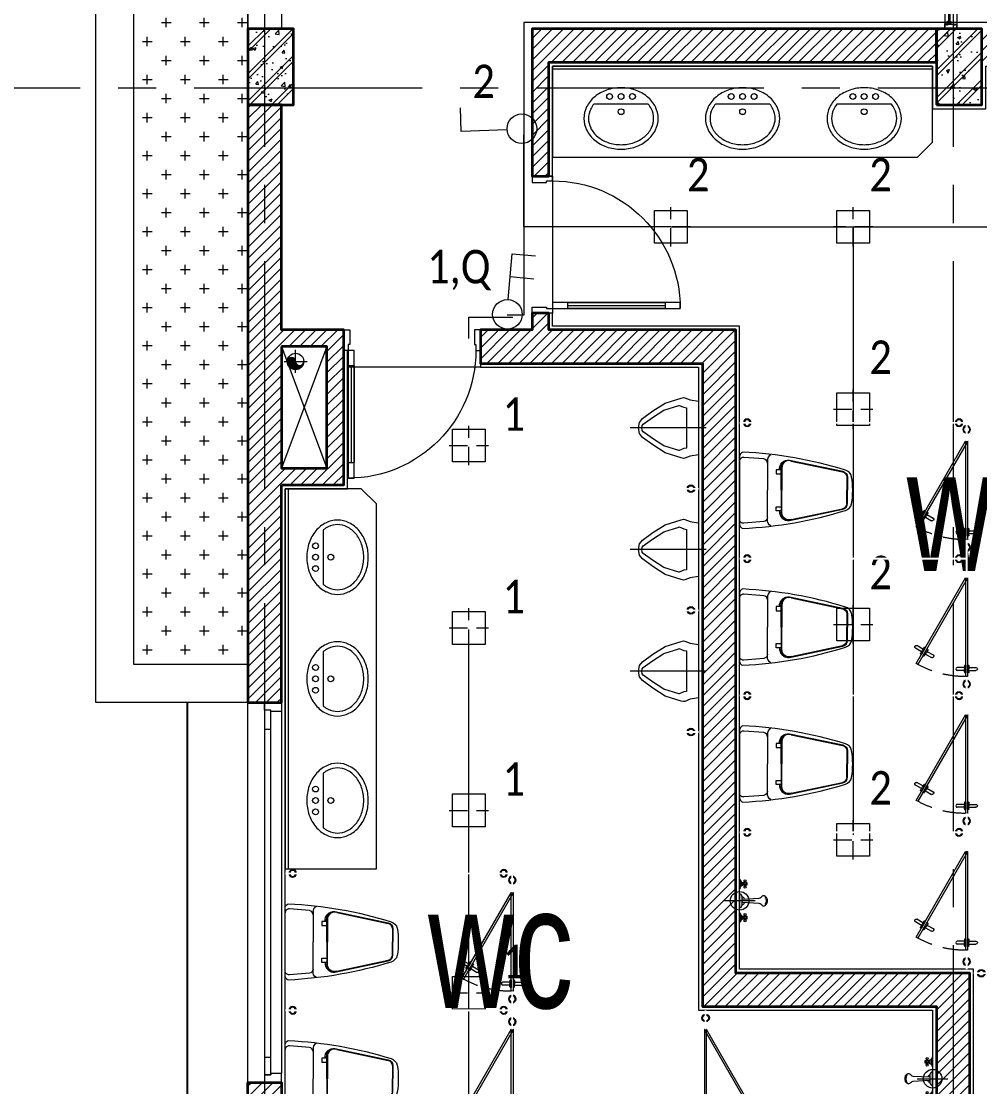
# Model space of a CAD drawing. Header units: millimetres. Extents: x 18326 to 214271, y -298828 to -198730.
# Drawn here: x 41196 to 47502, y -280747 to -273740 of the extents above; entities that cross this region are included whole.
import ezdxf
from ezdxf.enums import TextEntityAlignment as Align

# ---------------------------------------------------------------- set-up
doc = ezdxf.new("R2010")
doc.units = ezdxf.units.MM
doc.header["$LTSCALE"] = 20
doc.header["$MEASUREMENT"] = 0
for name, pattern in [('DASHED2', [0.375, 0.25, -0.125]), ('HIDDEN', [0.375, 0.25, -0.125]), ('xref LC GK$0$CENTER2', [1.125, 0.75, -0.125, 0.125, -0.125]), ('xref_mb.A6$0$HIDDEN', [0.375, 0.25, -0.125])]:
    doc.linetypes.add(name, pattern=pattern)
doc.layers.get('0').update_dxf_attribs({"lineweight": 0})
for name, color, linetype, lineweight in [('0.MAU XANH- DAY DIEN', 3, 'HIDDEN', 20), ('IBST-E-Chieu sang', 2, 'Continuous', 9), ('KV-Cay xanh', 78, 'Continuous', 5), ('KV-Text', 7, 'Continuous', 25), ('KV_5_HIDDEN', 125, 'HIDDEN', 9), ('KV_EX_1_TB DIEN', 55, 'Continuous', 13), ('xref LC GK$0$KV-Net truc', 251, 'xref LC GK$0$CENTER2', 9), ('xref_mb.A6$0$KV-Cat be tong', 6, 'Continuous', 35), ('xref_mb.A6$0$KV-Cat tuong', 4, 'Continuous', 35), ('xref_mb.A6$0$KV-Cat vat lieu', 11, 'Continuous', 20), ('xref_mb.A6$0$KV-Cay xanh', 78, 'Continuous', 5), ('xref_mb.A6$0$KV-Cua', 34, 'Continuous', 13), ('xref_mb.A6$0$KV-Ghi chu', 26, 'Continuous', 9), ('xref_mb.A6$0$KV-Hatch', 179, 'Continuous', 5), ('xref_mb.A6$0$KV-Net thay 1', 9, 'Continuous', 20), ('xref_mb.A6$0$KV-Net thay 2', 8, 'Continuous', 13), ('xref_mb.A6$0$KV-Noi that', 35, 'Continuous', 9), ('xref_mb.A6$0$KV-Thiet bi', 59, 'Continuous', 9)]:
    doc.layers.add(name, color=color, linetype=linetype, lineweight=lineweight)
doc.layers.add('CDC-E-Note', color=3, linetype='Continuous')
doc.layers.add('xref_mb.A6$0$KV-Net thay 3', color=251, linetype='Continuous')
doc.styles.add('uv-abc', font='calibril.ttf', dxfattribs={"width": 0.85})
doc.styles.add('VN', font='arial.ttf', dxfattribs={"width": 0.7})
doc.styles.add('xref_mb.A6$0$Standard', font='arial.ttf')

# ---------------------------------------------------------------- blocks, each defined once
blk = doc.blocks.new('T3RQƯ')
at = {"layer": 'KV-Text', "color": 8, "char_height": 800, "width": 7837.778, "attachment_point": 1, "style": 'VN'}
for insert in [(-1053.1, -52459.5), (-4203, -55335.2)]:
    blk.add_mtext('\\A1;\\pxqc;wc', dxfattribs=dict(at, insert=insert))
blk = doc.blocks.new('t3')
at = {"layer": 'KV-Text', "color": 8, "xscale": 0.003999999956183369, "yscale": 0.003999999956183369, "zscale": 0.003999999956183369}
blk.add_blockref('T3RQƯ', (7.351, 232.338), dxfattribs=at)
blk = doc.blocks.new('A$C37556543')
blk.add_lwpolyline([(0, -0.2), (0, 179.8), (180, 179.8), (180, -0.2)], close=True)
at = {"layer": 'KV_5_HIDDEN', "ltscale": 20}
for p, q in [((90, -18), (90, 198)), ((198, 90), (-18, 90))]:
    blk.add_line(p, q, dxfattribs=at)
blk = doc.blocks.new('Cong tac 2 - 1 chieu')
blk.add_line((50.2, 55.5), (214, 221.5))
for points in [[(214, 221.5), (298.8, 136.6)], [(132.1, 138.5), (217, 53.6)]]:
    blk.add_lwpolyline(points)
blk.add_circle((0, 0), 74.9)
blk = doc.blocks.new('*U602')
at = {"rotation": 29.10621398523711}
blk.add_blockref('Cong tac 2 - 1 chieu', (0, 0), dxfattribs=at)
blk = doc.blocks.new('Cong tac 1 - 1 chieu')
blk.add_line((50.2, 55.5), (214, 221.5))
blk.add_lwpolyline([(214, 221.5), (298.8, 136.6)])
blk.add_circle((0, 0), 74.9)
blk = doc.blocks.new('*U603')
at = {"rotation": 126.0513115905453}
blk.add_blockref('Cong tac 1 - 1 chieu', (0, 0), dxfattribs=at)
blk = doc.blocks.new('xref LC GK$0$LC')
at = {"layer": 'xref LC GK$0$KV-Net truc', "color": 8, "ltscale": 100}
for points in [[(12450, -50737), (12450, -85465.5)], [(16980, -50737), (16980, -85465.5)], [(49485.6, -65350), (-10253.1, -65350)]]:
    blk.add_lwpolyline(points, dxfattribs=at)
blk = doc.blocks.new('*U487')
at = {"color": 8}
for p, q in [((164.8, 0), (-612.2, 0)), ((1635.2, 0), (2421.8, 0)), ((169.2, -80), (-615.2, -80)), ((1630.8, -80), (2424.8, -80))]:
    blk.add_line(p, q, dxfattribs=at)
at = {"color": 8, "ltscale": 0.8}
for points in [[(919.8, 8.7, -0.408556), (1619.8, 708.7), (1619.8, 8.7), (1578.1, 8.7), (1578.1, 708.7)], [(904.7, 8.5, 0.408556), (218.9, 694.3), (218.9, 8.5), (259.8, 8.5), (259.8, 694.3)]]:
    blk.add_lwpolyline(points, format="xyb", dxfattribs=at)
at = {"color": 8}
for points in [[(169.2, -80), (169.2, -40), (150.2, -40), (150.2, -36.3), (151.9, -36.3, -0.414214), (152.4, -36.8, -0.414214), (151.9, -37.3), (151.6, -37.3), (151.6, -38.5), (157.9, -38.5), (157.9, -37.3), (157.6, -37.3, -0.414214), (157.1, -36.8, -0.414214), (157.6, -36.3), (159.3, -36.3), (159.3, -38.5), (166.2, -38.5), (166.2, -37, -0.857195), (167.2, -36.8), (167.7, -38.5), (169.2, -38.5), (169.2, -6.3), (169.5, -6), (169.2, -5.7), (169.2, -1.8), (167.4, -2.8), (166.2, -1.6), (166.2, 0), (175.7, 0), (175.7, -1.5), (170.7, -1.5), (170.7, -3.2), (173.2, -3.6), (173.2, -4.5), (170.7, -4.5), (170.7, -9), (174.2, -9), (174.2, -7.5), (175.7, -7.5), (175.7, -9), (177.2, -9), (177.2, -8), (179.2, -9), (179.2, -10.2), (170.7, -10.2), (170.7, -14.7), (170.4, -15), (170.7, -15.3), (170.7, -32), (171.2, -32.5), (171.2, -37, -0.349938), (175.7, -37.4, -1), (174.6, -38.5, 0.658117), (171.2, -40, 0.658117), (174.6, -41.5, -1), (175.7, -42.6, -0.349938), (171.2, -43), (171.2, -47.5), (170.7, -48), (170.7, -64.7), (170.4, -65), (170.7, -65.3), (170.7, -69.8), (179.2, -69.8), (179.2, -71), (177.2, -72), (177.2, -71), (170.7, -71), (170.7, -75.5), (173.2, -75.5), (173.2, -76.4), (170.7, -76.8), (170.7, -78.5), (175.7, -78.5), (175.7, -80)], [(155, -23.4), (153.5, -22.9), (153.5, -23.4), (152, -22.9), (152, -23.4), (150.9, -23, -0.322823), (150.5, -22.5), (150.5, -20.9), (164.8, 0), (166.4, 0), (166.1, -1.5), (167.5, -3), (168.5, -2.4, -1), (169, -3.3), (167.4, -4.2), (165.5, -2.4, 0.469802), (164.3, -2.5), (152.3, -20, 0.602899), (153.3, -21.9), (166.8, -21.9), (169.6, -37.8, -1), (168.6, -38), (166.1, -23.7, 0.36397), (165.1, -22.9), (161, -22.9), (161, -23.4), (159.5, -22.9), (159.5, -23.4), (158, -22.9), (158, -23.4), (156.5, -22.9), (156.5, -23.4), (155, -22.9)], [(175.7, -80), (175.7, -78.5), (170.7, -78.5), (170.7, -77.2), (175.7, -77.2), (175.7, -71), (177.2, -71), (177.2, -78.5), (204.2, -78.5), (204.2, -68, -0.349938), (199.7, -67.6, -1), (200.8, -66.5, 0.658117), (204.2, -65, 0.658117), (200.8, -63.5, -1), (199.7, -62.4, -0.349938), (204.2, -62), (204.2, -50), (203.7, -49.5), (203.7, -30.5), (204.2, -30), (204.2, -18, -0.349938), (199.7, -17.6, -1), (200.8, -16.5, 0.658117), (204.2, -15, 0.658117), (200.8, -13.5, -1), (199.7, -12.4, -0.349938), (204.2, -12), (204.2, -1.5), (177.2, -1.5), (177.2, -9), (175.7, -9), (175.7, -2.8), (170.7, -2.8), (170.7, -1.5), (175.7, -1.5), (175.7, 0), (208.7, 0), (208.7, -1.6), (207.5, -2.8), (205.7, -1.8), (205.7, -38.5), (207.2, -38.5), (207.7, -36.8, -0.857195), (208.7, -37), (208.7, -38.5), (215.7, -38.5), (215.7, -36.3), (217.4, -36.3, -0.414214), (217.9, -36.8, -0.414214), (217.4, -37.3), (217, -37.3), (217, -38.5), (223.4, -38.5), (223.4, -37.3), (223, -37.3, -0.414214), (222.5, -36.8, -0.414214), (223, -36.3), (224.7, -36.3), (224.7, -40), (205.7, -40), (205.7, -80)], [(274.3, 8.7), (279.3, 3.7), (295.3, 3.7), (295.3, 0.2), (293.3, 0.2), (293.3, 2.1), (291.8, 1.8), (291.8, 2.1), (290.3, 1.8), (290.3, 2.1), (288.8, 1.8), (288.8, 2.1), (287.3, 1.8), (287.3, 2.1), (285.8, 1.8), (285.8, 2.1), (284.3, 1.8), (284.3, 2.1), (282.8, 1.8), (282.8, 2.1), (281.3, 1.8), (281.3, 2.1), (279.8, 2.1), (279.8, -7.4), (282.8, -7.4), (282.8, -10.4, -0.414214), (282.2, -11, -0.414214), (281.6, -10.4), (281.6, -9), (279.8, -9), (279.8, -29.5), (281.6, -28.5), (282.8, -29.7), (282.8, -31.3), (216.8, -31.3), (216.8, -29.7), (219.8, -29.7), (219.8, 7.1), (207.9, 7.1), (207.9, 4.9), (206.2, 4.9, -0.414214), (205.7, 5.4), (205.7, 5.4, -0.414214), (206.2, 5.9), (206.5, 5.9), (206.5, 7.4), (202.2, 7.4), (202.2, 5.9), (202.6, 5.9, -0.414214), (203.1, 5.4, -0.414214), (202.6, 4.9), (200.9, 4.9), (200.9, 8.7)], [(843.4, 8.7), (838.4, 3.7), (822.4, 3.7), (822.4, 0.2), (824.4, 0.2), (824.4, 2.1), (825.9, 1.8), (825.9, 2.1), (827.4, 1.8), (827.4, 2.1), (828.9, 1.8), (828.9, 2.1), (830.4, 1.8), (830.4, 2.1), (831.9, 1.8), (831.9, 2.1), (833.4, 1.8), (833.4, 2.1), (834.9, 1.8), (834.9, 2.1), (836.4, 1.8), (836.4, 2.1), (837.9, 2.1), (837.9, -7.4), (834.9, -7.4), (834.9, -10.4, 0.414214), (835.5, -11, 0.414214), (836.1, -10.4), (836.1, -9), (837.9, -9), (837.9, -29.5), (836.1, -28.5), (834.9, -29.7), (834.9, -31.3), (900.8, -31.3), (900.8, -29.7), (897.9, -29.7), (897.9, 7.1), (897.9, 7.1), (897.9, 4.9), (899.5, 4.9, 0.414214), (900, 5.4), (900, 5.4, 0.414214), (899.5, 5.9), (899.2, 5.9), (899.2, 7.4), (903.5, 7.4), (903.5, 5.9), (903.1, 5.9, 0.414214), (902.6, 5.4, 0.414214), (903.1, 4.9), (904.8, 4.9), (904.8, 8.7)], [(966.3, 8.7), (971.3, 3.7), (987.3, 3.7), (987.3, 0.2), (985.3, 0.2), (985.3, 2.1), (983.8, 1.8), (983.8, 2.1), (982.3, 1.8), (982.3, 2.1), (980.8, 1.8), (980.8, 2.1), (979.3, 1.8), (979.3, 2.1), (977.8, 1.8), (977.8, 2.1), (976.3, 1.8), (976.3, 2.1), (974.8, 1.8), (974.8, 2.1), (973.3, 1.8), (973.3, 2.1), (971.8, 2.1), (971.8, -7.4), (974.8, -7.4), (974.8, -10.4, -0.414214), (974.2, -11, -0.414214), (973.6, -10.4), (973.6, -9), (971.8, -9), (971.8, -29.5), (973.6, -28.5), (974.8, -29.7), (974.8, -31.3), (908.8, -31.3), (908.8, -29.7), (911.8, -29.7), (911.8, 7.1), (911.8, 7.1), (911.8, 4.9), (910.1, 4.9, -0.414214), (909.6, 5.4), (909.6, 5.4, -0.414214), (910.1, 5.9), (910.5, 5.9), (910.5, 7.4), (906.2, 7.4), (906.2, 5.9), (906.5, 5.9, -0.414214), (907, 5.4, -0.414214), (906.5, 4.9), (904.8, 4.9), (904.8, 8.7)], [(1535.3, 8.7), (1530.4, 3.7), (1514.4, 3.7), (1514.4, 0.2), (1516.4, 0.2), (1516.4, 2.1), (1517.9, 1.8), (1517.9, 2.1), (1519.4, 1.8), (1519.4, 2.1), (1520.9, 1.8), (1520.9, 2.1), (1522.4, 1.8), (1522.4, 2.1), (1523.9, 1.8), (1523.9, 2.1), (1525.4, 1.8), (1525.4, 2.1), (1526.9, 1.8), (1526.9, 2.1), (1528.4, 1.8), (1528.4, 2.1), (1529.9, 2.1), (1529.9, -7.4), (1526.9, -7.4), (1526.9, -10.4, 0.414214), (1527.5, -11, 0.414214), (1528.1, -10.4), (1528.1, -9), (1529.9, -9), (1529.9, -29.5), (1528.1, -28.5), (1526.9, -29.7), (1526.9, -31.3), (1592.8, -31.3), (1592.8, -29.7), (1589.8, -29.7), (1589.8, 7.1), (1601.8, 7.1), (1601.8, 4.9), (1603.5, 4.9, 0.414214), (1604, 5.4), (1604, 5.4, 0.414214), (1603.5, 5.9), (1603.2, 5.9), (1603.2, 7.4), (1607.5, 7.4), (1607.5, 5.9), (1607.1, 5.9, 0.414214), (1606.6, 5.4, 0.414214), (1607.1, 4.9), (1608.8, 4.9), (1608.8, 8.7)], [(1624.3, -80), (1624.3, -78.5), (1629.3, -78.5), (1629.3, -77.2), (1624.3, -77.2), (1624.3, -71), (1622.8, -71), (1622.8, -78.5), (1595.8, -78.5), (1595.8, -68, 0.349938), (1600.3, -67.6, 1), (1599.2, -66.5, -0.658117), (1595.8, -65, -0.658117), (1599.2, -63.5, 1), (1600.3, -62.4, 0.349938), (1595.8, -62), (1595.8, -50), (1596.3, -49.5), (1596.3, -30.5), (1595.8, -30), (1595.8, -18, 0.349938), (1600.3, -17.6, 1), (1599.2, -16.5, -0.658117), (1595.8, -15, -0.658117), (1599.2, -13.5, 1), (1600.3, -12.4, 0.349938), (1595.8, -12), (1595.8, -1.5), (1622.8, -1.5), (1622.8, -9), (1624.3, -9), (1624.3, -2.8), (1629.3, -2.8), (1629.3, -1.5), (1624.3, -1.5), (1624.3, 0), (1591.3, 0), (1591.3, -1.6), (1592.5, -2.8), (1594.3, -1.8), (1594.3, -38.5), (1592.8, -38.5), (1592.3, -36.8, 0.857195), (1591.3, -37), (1591.3, -38.5), (1584.3, -38.5), (1584.3, -36.3), (1582.6, -36.3, 0.414214), (1582.1, -36.8, 0.414214), (1582.6, -37.3), (1583, -37.3), (1583, -38.5), (1576.6, -38.5), (1576.6, -37.3), (1577, -37.3, 0.414214), (1577.5, -36.8, 0.414214), (1577, -36.3), (1575.3, -36.3), (1575.3, -40), (1594.3, -40), (1594.3, -80)], [(1630.8, -80), (1630.8, -40), (1649.8, -40), (1649.8, -36.3), (1648.1, -36.3, 0.414214), (1647.6, -36.8, 0.414214), (1648.1, -37.3), (1648.4, -37.3), (1648.4, -38.5), (1642.1, -38.5), (1642.1, -37.3), (1642.4, -37.3, 0.414214), (1642.9, -36.8, 0.414214), (1642.4, -36.3), (1640.7, -36.3), (1640.7, -38.5), (1633.8, -38.5), (1633.8, -37, 0.857195), (1632.8, -36.8), (1632.3, -38.5), (1630.8, -38.5), (1630.8, -6.3), (1630.5, -6), (1630.8, -5.7), (1630.8, -1.8), (1632.6, -2.8), (1633.8, -1.6), (1633.8, 0), (1624.3, 0), (1624.3, -1.5), (1629.3, -1.5), (1629.3, -3.2), (1626.8, -3.6), (1626.8, -4.5), (1629.3, -4.5), (1629.3, -9), (1625.8, -9), (1625.8, -7.5), (1624.3, -7.5), (1624.3, -9), (1622.8, -9), (1622.8, -8), (1620.8, -9), (1620.8, -10.2), (1629.3, -10.2), (1629.3, -14.7), (1629.6, -15), (1629.3, -15.3), (1629.3, -32), (1628.8, -32.5), (1628.8, -37, 0.349938), (1624.3, -37.4, 1), (1625.4, -38.5, -0.658117), (1628.8, -40, -0.658117), (1625.4, -41.5, 1), (1624.3, -42.6, 0.349938), (1628.8, -43), (1628.8, -47.5), (1629.3, -48), (1629.3, -64.7), (1629.6, -65), (1629.3, -65.3), (1629.3, -69.8), (1620.8, -69.8), (1620.8, -71), (1622.8, -72), (1622.8, -71), (1629.3, -71), (1629.3, -75.5), (1626.8, -75.5), (1626.8, -76.4), (1629.3, -76.8), (1629.3, -78.5), (1624.3, -78.5), (1624.3, -80)], [(1645, -23.4), (1646.5, -22.9), (1646.5, -23.4), (1648, -22.9), (1648, -23.4), (1649.1, -23, 0.322823), (1649.5, -22.5), (1649.5, -20.9), (1635.2, 0), (1633.6, 0), (1633.9, -1.5), (1632.5, -3), (1631.5, -2.4, 1), (1631, -3.3), (1632.6, -4.2), (1634.5, -2.4, -0.469802), (1635.7, -2.5), (1647.7, -20, -0.602899), (1646.7, -21.9), (1633.2, -21.9), (1630.4, -37.8, 1), (1631.4, -38), (1633.9, -23.7, -0.36397), (1634.9, -22.9), (1639, -22.9), (1639, -23.4), (1640.5, -22.9), (1640.5, -23.4), (1642, -22.9), (1642, -23.4), (1643.5, -22.9), (1643.5, -23.4), (1645, -22.9)], [(-645.2, -80), (-645.2, -78.5), (-650.2, -78.5), (-650.2, -77.2), (-645.2, -77.2), (-645.2, -71), (-643.7, -71), (-643.7, -78.5), (-616.7, -78.5), (-616.7, -68, -0.349938), (-621.1, -67.6, -1), (-620, -66.5, 0.658117), (-616.7, -65, 0.658117), (-620, -63.5, -1), (-621.1, -62.4, -0.349938), (-616.7, -62), (-616.7, -50), (-617.2, -49.5), (-617.2, -30.5), (-616.7, -30), (-616.7, -18, -0.349938), (-621.1, -17.6, -1), (-620, -16.5, 0.658117), (-616.7, -15, 0.658117), (-620, -13.5, -1), (-621.1, -12.4, -0.349938), (-616.7, -12), (-616.7, -1.5), (-643.7, -1.5), (-643.7, -9), (-645.2, -9), (-645.2, -2.8), (-650.2, -2.8), (-650.2, -1.5), (-645.2, -1.5), (-645.2, 0), (-612.2, 0), (-612.2, -1.6), (-613.4, -2.8), (-615.2, -1.8), (-615.2, -38.5), (-613.7, -38.5), (-613.1, -36.8, -0.857195), (-612.2, -37), (-612.2, -38.5), (-605.2, -38.5), (-605.2, -36.3), (-603.5, -36.3, -0.414214), (-603, -36.8, -0.414214), (-603.5, -37.3), (-603.9, -37.3), (-603.9, -38.5), (-597.5, -38.5), (-597.5, -37.3), (-597.9, -37.3, -0.414214), (-598.4, -36.8, -0.414214), (-597.9, -36.3), (-596.2, -36.3), (-596.2, -40), (-615.2, -40), (-615.2, -80)], [(-601, -23.4), (-599.5, -22.9), (-599.5, -23.4), (-598, -22.9), (-598, -23.4), (-596.8, -23, 0.322823), (-596.5, -22.5), (-596.5, -20.9), (-610.8, 0), (-612.3, 0), (-612.1, -1.5), (-613.5, -3), (-614.4, -2.4, 1), (-614.9, -3.3), (-613.3, -4.2), (-611.5, -2.4, -0.469802), (-610.3, -2.5), (-598.3, -20, -0.602899), (-599.3, -21.9), (-612.7, -21.9), (-615.5, -37.8, 1), (-614.5, -38), (-612, -23.7, -0.36397), (-611, -22.9), (-607, -22.9), (-607, -23.4), (-605.5, -22.9), (-605.5, -23.4), (-604, -22.9), (-604, -23.4), (-602.5, -22.9), (-602.5, -23.4), (-601, -22.9)], [(288.8, -12.3), (290.3, -12.6), (290.3, -12.3), (291.8, -12.6), (291.8, -12.3), (293.3, -12.6), (293.3, -12.3), (295.3, -12.3), (295.3, -14.3), (284.7, -31.3), (282.7, -31.3), (283, -29.8), (281.5, -28.3), (280.5, -28.9, -1), (280, -28), (281.6, -27.1), (283.5, -29, 0.48264), (285.1, -28.8), (293.5, -15.4, 0.58872), (292.6, -13.8), (279.3, -13.8), (279.3, -9.3, -0.414214), (279.8, -8.8, -0.414214), (280.3, -9.3), (280.3, -12.6), (284.3, -12.6), (284.3, -12.3), (285.8, -12.6), (285.8, -12.3), (287.3, -12.6), (287.3, -12.3), (288.8, -12.6)], [(828.9, -12.3), (827.4, -12.6), (827.4, -12.3), (825.9, -12.6), (825.9, -12.3), (824.4, -12.6), (824.4, -12.3), (822.4, -12.3), (822.4, -14.3), (833, -31.3), (835, -31.3), (834.7, -29.8), (836.2, -28.3), (837.2, -28.9, 1), (837.7, -28), (836, -27.1), (834.2, -29, -0.48264), (832.6, -28.8), (824.2, -15.4, -0.58872), (825.1, -13.8), (838.4, -13.8), (838.4, -9.3, 0.414214), (837.9, -8.8, 0.414214), (837.4, -9.3), (837.4, -12.6), (833.4, -12.6), (833.4, -12.3), (831.9, -12.6), (831.9, -12.3), (830.4, -12.6), (830.4, -12.3), (828.9, -12.6)], [(980.8, -12.3), (982.3, -12.6), (982.3, -12.3), (983.8, -12.6), (983.8, -12.3), (985.3, -12.6), (985.3, -12.3), (987.3, -12.3), (987.3, -14.3), (976.7, -31.3), (974.7, -31.3), (974.9, -29.8), (973.5, -28.3), (972.5, -28.9, -1), (972, -28), (973.6, -27.1), (975.5, -29, 0.48264), (977.1, -28.8), (985.4, -15.4, 0.58872), (984.6, -13.8), (971.3, -13.8), (971.3, -9.3, -0.414214), (971.8, -8.8, -0.414214), (972.3, -9.3), (972.3, -12.6), (976.3, -12.6), (976.3, -12.3), (977.8, -12.6), (977.8, -12.3), (979.3, -12.6), (979.3, -12.3), (980.8, -12.6)], [(1520.9, -12.3), (1519.4, -12.6), (1519.4, -12.3), (1517.9, -12.6), (1517.9, -12.3), (1516.4, -12.6), (1516.4, -12.3), (1514.4, -12.3), (1514.4, -14.3), (1525, -31.3), (1527, -31.3), (1526.7, -29.8), (1528.2, -28.3), (1529.1, -28.9, 1), (1529.6, -28), (1528, -27.1), (1526.1, -29, -0.48264), (1524.6, -28.8), (1516.2, -15.4, -0.58872), (1517.1, -13.8), (1530.4, -13.8), (1530.4, -9.3, 0.414214), (1529.9, -8.8, 0.414214), (1529.4, -9.3), (1529.4, -12.6), (1525.4, -12.6), (1525.4, -12.3), (1523.9, -12.6), (1523.9, -12.3), (1522.4, -12.6), (1522.4, -12.3), (1520.9, -12.6)], [(2454.8, -80), (2454.8, -78.5), (2459.8, -78.5), (2459.8, -77.2), (2454.8, -77.2), (2454.8, -71), (2453.3, -71), (2453.3, -78.5), (2426.3, -78.5), (2426.3, -68, 0.349938), (2430.8, -67.6, 1), (2429.7, -66.5, -0.658117), (2426.3, -65, -0.658117), (2429.7, -63.5, 1), (2430.8, -62.4, 0.349938), (2426.3, -62), (2426.3, -50), (2426.8, -49.5), (2426.8, -30.5), (2426.3, -30), (2426.3, -18, 0.349938), (2430.8, -17.6, 1), (2429.7, -16.5, -0.658117), (2426.3, -15, -0.658117), (2429.7, -13.5, 1), (2430.8, -12.4, 0.349938), (2426.3, -12), (2426.3, -1.5), (2453.3, -1.5), (2453.3, -9), (2454.8, -9), (2454.8, -2.8), (2459.8, -2.8), (2459.8, -1.5), (2454.8, -1.5), (2454.8, 0), (2421.8, 0), (2421.8, -1.6), (2423, -2.8), (2424.8, -1.8), (2424.8, -38.5), (2423.3, -38.5), (2422.8, -36.8, 0.857195), (2421.8, -37), (2421.8, -38.5), (2414.9, -38.5), (2414.9, -36.3), (2413.2, -36.3, 0.414214), (2412.7, -36.8, 0.414214), (2413.2, -37.3), (2413.5, -37.3), (2413.5, -38.5), (2407.2, -38.5), (2407.2, -37.3), (2407.5, -37.3, 0.414214), (2408, -36.8, 0.414214), (2407.5, -36.3), (2405.8, -36.3), (2405.8, -40), (2424.8, -40), (2424.8, -80)], [(2410.7, -23.4), (2409.2, -22.9), (2409.2, -23.4), (2407.7, -22.9), (2407.7, -23.4), (2406.5, -23, -0.322823), (2406.2, -22.5), (2406.2, -20.9), (2420.4, 0), (2422, 0), (2421.7, -1.5), (2423.2, -3), (2424.1, -2.4, -1), (2424.6, -3.3), (2423, -4.2), (2421.2, -2.4, 0.469802), (2419.9, -2.5), (2408, -20, 0.602899), (2409, -21.9), (2422.4, -21.9), (2425.2, -37.8, -1), (2424.2, -38), (2421.7, -23.7, 0.36397), (2420.7, -22.9), (2416.7, -22.9), (2416.7, -23.4), (2415.2, -22.9), (2415.2, -23.4), (2413.7, -22.9), (2413.7, -23.4), (2412.2, -22.9), (2412.2, -23.4), (2410.7, -22.9)]]:
    blk.add_lwpolyline(points, format="xyb", close=True, dxfattribs=at)
for points in [[(275.4, 1.3), (275.4, 5.3), (273.7, 7.1), (221.4, 7.1), (221.4, -29.7), (278.2, -29.7), (278.2, 1.3)], [(842.3, 1.3), (842.3, 5.3), (844, 7.1), (896.3, 7.1), (896.3, -29.7), (839.5, -29.7), (839.5, 1.3)], [(967.4, 1.3), (967.4, 5.3), (965.7, 7.1), (913.4, 7.1), (913.4, -29.7), (970.2, -29.7), (970.2, 1.3)], [(1534.2, 1.3), (1534.2, 5.3), (1536, 7.1), (1588.2, 7.1), (1588.2, -29.7), (1531.5, -29.7), (1531.5, 1.3)], [(-607.2, -25.1), (-607.2, -35.1), (162.8, -35.1), (162.8, -25.1), (-607.2, -25.1)], [(287, -10.5), (833.1, -10.5), (833.1, -1.8), (287, -1.8)], [(1522.7, -10.5), (976.5, -10.5), (976.5, -1.8), (1522.7, -1.8)], [(2416.8, -25.1), (2416.8, -35.1), (1637.2, -35.1), (1637.2, -25.1), (2416.8, -25.1)]]:
    blk.add_lwpolyline(points, close=True, dxfattribs=at)
blk = doc.blocks.new('*U461')
at = {"layer": 'xref_mb.A6$0$KV-Cua', "color": 8}
blk.add_line((50, 100), (50, 740), dxfattribs=at)
for points in [[(30, 0), (30, 840), (70, 840), (70, 0)], [(30, 100), (70, 100), (70, 740), (30, 740)], [(0, -135), (40, -135), (40, -40), (30, -40), (30, 0), (0, 0)], [(900, -135), (860, -135), (860, -40), (870, -40), (870, 0), (900, 0)]]:
    blk.add_lwpolyline(points, close=True, dxfattribs=at)
at = {"layer": 'xref_mb.A6$0$KV-Cua', "color": 8, "ltscale": 100}
blk.add_arc((30, 0), 840, 0, 90, dxfattribs=at)
blk = doc.blocks.new('*U494')
at = {"color": 8}
for p, q in [((-110, 1240), (-110, -1140)), ((-220, 1125), (-220, -1035)), ((-180, -1035), (-180, 1125)), ((-220, -1200), (-110, -1200))]:
    blk.add_line(p, q, dxfattribs=at)
for points in [[(-220, 1300), (-110, 1300), (-110, 1240), (-110, 1240), (-110, 1240), (-180, 1240), (-180, 1250), (-220, 1250)], [(-180, 1250), (-220, 1250), (-220, 1125), (-180, 1125)], [(-180, -1035), (-220, -1035), (-220, -1150), (-180, -1150)], [(-220, -1200), (-110, -1200), (-110, -1140), (-110, -1140), (-110, -1140), (-180, -1140), (-180, -1150), (-220, -1150)]]:
    blk.add_lwpolyline(points, close=True, dxfattribs=at)
blk = doc.blocks.new('xref_mb.A6$0$WC THU VIEN')
at = {"layer": 'xref_mb.A6$0$KV-Hatch'}
h = blk.add_hatch(dxfattribs=at)
h.set_pattern_fill('ANSI31', color=8, scale=400)
h.set_pattern_definition([(45, (-42671.89, 114304.975), (-35.35534, 35.35534), [])])
h.paths.add_polyline_path([(5825, 515), (5825, 235), (4945, 235), (4945, 15), (6045, 15), (6045, 8515), (4845, 8515), (4845, 8295), (5825, 8295), (5825, 735), (4765, 735), (4765, 2305), (3225, 2305), (3225, 6535), (1995, 6535), (1995, 6645), (1885, 6645), (1885, 6535), (1545, 6535), (1545, 6315), (3005, 6315), (3005, 2085), (4545, 2085), (4545, 235), (2315, 235), (2315, 15), (4545, 15), (4545, 515)])
h.paths.add_polyline_path([(4545, 8515), (1885, 8515), (1885, 7545), (1995, 7545), (1995, 8295), (4545, 8295)], flags=17)
h.paths.add_polyline_path([(235, 5515), (645, 5515), (645, 6535), (235, 6535), (235, 8015), (15, 8015), (15, 4085), (235, 4085)])
h.paths.add_polyline_path([(235, 6425), (235, 5625), (535, 5625), (535, 6425)], flags=16)
h.paths.add_polyline_path([(15, 1585), (235, 1585), (235, 515), (15, 515)])
h.paths.add_polyline_path([(315, 15), (15, 15), (15, 515), (-95, 515), (-95, -95), (715, -95), (715, 235), (315, 235)])
at = {"layer": 'xref_mb.A6$0$KV-Cat tuong', "color": 8}
blk.add_lwpolyline([(4765, 735), (4765, 2305), (3225, 2305), (3225, 6535), (1995, 6535), (1995, 6645), (1885, 6645), (1885, 6535), (1545, 6535), (1545, 6315), (3005, 6315), (3005, 2085), (4545, 2085), (4545, 235)], dxfattribs=at)
for points in [[(4545, 8515), (1885, 8515), (1885, 7545), (1995, 7545), (1995, 8295), (4545, 8295)], [(235, 5515), (645, 5515), (645, 6535), (235, 6535), (235, 8015), (15, 8015), (15, 4085), (235, 4085)], [(235, 6425), (235, 5625), (535, 5625), (535, 6425)], [(15, 1585), (235, 1585), (235, 515), (15, 515)]]:
    blk.add_lwpolyline(points, close=True, dxfattribs=at)
at = {"layer": 'xref_mb.A6$0$KV-Cat vat lieu', "color": 8}
for points in [[(1995, 7545), (2020, 7545), (2020, 8270), (4520, 8270), (4520, 7990), (4870, 7990), (4870, 8270), (5800, 8270), (5800, 760), (4790, 760), (4790, 2330), (3250, 2330), (3250, 6560), (2020, 6560), (2020, 6645), (1995, 6645)], [(1545, 6315), (1545, 6290), (2980, 6290), (2980, 2060), (4520, 2060), (4520, 260), (340, 260), (340, 540), (260, 540), (260, 5490), (670, 5490), (670, 6400)]]:
    blk.add_lwpolyline(points, dxfattribs=at)
at = {"layer": 'xref_mb.A6$0$KV-Ghi chu', "color": 8}
for points in [[(235, 6425), (535, 5625)], [(535, 6425), (235, 5625)]]:
    blk.add_lwpolyline(points, dxfattribs=at)
at = {"layer": 'xref_mb.A6$0$KV-Net thay 2', "color": 8}
blk.add_line((15, 1585), (15, 4085), dxfattribs=at)
for points in [[(2020, 7545), (2020, 6645)], [(1545, 6290), (670, 6290)]]:
    blk.add_lwpolyline(points, dxfattribs=at)
at = {"layer": 'xref_mb.A6$0$KV-Cua', "color": 8, "xscale": -1}
for p, rotation in [((2020, 6645), 270), ((645, 6400), 180)]:
    blk.add_blockref('*U461', p, dxfattribs=dict(at, rotation=rotation))
at = {"layer": 'xref_mb.A6$0$KV-Cua', "color": 8}
blk.add_blockref('*U494', (345, 2785), dxfattribs=at)
blk = doc.blocks.new('*U496')
at = {"layer": 'xref_mb.A6$0$KV-Cay xanh'}
h = blk.add_hatch(dxfattribs=at)
h.set_pattern_fill('CROSS', color=8, scale=500)
h.set_pattern_definition([(0, (-1780, 400), (125, 125), [62.5, -187.5]), (90, (-1748.75, 368.75), (-125, 125), [62.5, -187.5])])
h.paths.add_polyline_path([(-7280, -750), (-250, -750), (-250, 0), (-7280, 0)])
at = {"color": 8}
for points in [[(-7530, -1000), (0, -1000), (0, 0), (-7530, 0)], [(-7280, -750), (-250, -750), (-250, 0), (-7280, 0)]]:
    blk.add_lwpolyline(points, close=True, dxfattribs=at)
blk = doc.blocks.new('xref_mb.A6$0$od')
at = {"ltscale": 10}
h = blk.add_hatch(dxfattribs=at)
h.set_pattern_fill('ANSI31', color=8, scale=0.5, style=0)
h.set_pattern_definition([(45, (-2211.68692, 549.289586), (-0.0441941738, 0.0441941738), [])])
h.paths.add_polyline_path([(-0.625, 0, -0.414214), (0, 0.625), (0, 0)])
h.paths.add_polyline_path([(0, -0.625, -0.414214), (-0.625, 0), (0, 0, 1)])
h.paths.add_polyline_path([(0, 0), (0, 0.625, -1)])
at = {"color": 8, "ltscale": 0.02}
for p, q in [((0, 0.875), (0, -0.875)), ((-0.875, 0), (0.875, 0))]:
    blk.add_line(p, q, dxfattribs=at)
at = {"color": 8, "ltscale": 10}
blk.add_circle((0, 0), 0.625, dxfattribs=at)
for centre, start, end in [((0, -0.312), 90, 270), ((0, 0.312), 270, 90)]:
    blk.add_arc(centre, 0.312, start, end, dxfattribs=at)
blk = doc.blocks.new('xref_mb.A6$0$TNM')
at = {"layer": 'xref_mb.A6$0$KV-Noi that', "color": 8, "lineweight": 40, "ltscale": 0.25, "xscale": 86.40000000209601, "yscale": 86.40000000209601, "zscale": 86.40000000209601, "rotation": 90}
blk.add_blockref('xref_mb.A6$0$od', (203.2, 6202.2), dxfattribs=at)
blk = doc.blocks.new('xref_mb.A6$0$lavabo6')
at = {"color": 8}
blk.add_line((-149.2, 90), (149.2, 90), dxfattribs=at)
for centre in [(0, 131.7), (-62.5, 48.3), (0, 48.3), (62.5, 48.3)]:
    blk.add_circle(centre, 15.9, dxfattribs=at)
for centre, radius, start, end in [((-12.9, 129.5), 205.7, 108.92657, 129.61867), ((-12.9, 129.5), 180.7, 108.92657, 129.61867), ((0, 91.9), 245.5, 90, 108.92657), ((0, 91.9), 220.5, 90, 108.92657), ((0, 91.9), 245.5, 71.07343, 90), ((0, 91.9), 220.5, 71.07343, 90), ((12.9, 129.5), 180.7, 50.38133, 71.07343), ((12.9, 129.5), 205.7, 50.38133, 71.07343), ((-32.7, 153.4), 174.7, 129.61867, 153.41817), ((-32.7, 153.4), 149.7, 129.61867, 153.41817), ((32.7, 153.4), 149.7, 26.58183, 50.38133), ((32.7, 153.4), 174.7, 26.58183, 50.38133), ((-63.2, 168.7), 140.5, 153.41817, 180), ((-63.2, 168.7), 115.5, 153.41817, 180), ((63.2, 168.7), 115.5, 0, 26.58183), ((63.2, 168.7), 140.5, 0, 26.58183), ((-63.2, 168.7), 140.5, 180, 206.58183), ((-63.2, 168.7), 115.5, 180, 206.58183), ((-32.7, 184), 149.7, 206.58183, 218.88216), ((32.7, 184), 149.7, 321.11784, 333.41817), ((63.2, 168.7), 115.5, 333.41817, 0), ((63.2, 168.7), 140.5, 333.41817, 0), ((-32.7, 184), 174.7, 206.58183, 230.38133), ((32.7, 184), 174.7, 309.61867, 333.41817), ((-12.9, 207.9), 205.7, 230.38133, 251.07343), ((0, 245.5), 245.5, 251.07343, 270), ((0, 245.5), 245.5, 270, 288.92657), ((12.9, 207.9), 205.7, 288.92657, 309.61867)]:
    blk.add_arc(centre, radius, start, end, dxfattribs=at)
blk = doc.blocks.new('*U466')
at = {"color": 8}
for radius in [25, 20]:
    blk.add_circle((0, 50), radius, dxfattribs=at)
blk.add_wipeout([(-6, 0), (6, 0), (6, 125), (-6, 125)], dxfattribs=at)
blk = doc.blocks.new('*U472')
at = {"color": 8}
for centre, radius in [((0, 185), 25), ((0, 185), 20), ((0, 50), 25), ((0, 50), 20)]:
    blk.add_circle(centre, radius, dxfattribs=at)
blk.add_wipeout([(-6, 0), (6, 0), (6, 235), (-6, 235)], dxfattribs=at)
blk = doc.blocks.new('xref_mb.A6$0$amennity axis B-M$0$toiletdoor')
at = {"layer": 'xref_mb.A6$0$KV-Noi that', "color": 8, "linetype": 'ByBlock', "ltscale": 30}
for p, q in [((469.8, 296.2), (446.6, 336.5)), ((487.2, 306.2), (463.9, 346.5)), ((484.9, 270.2), (508.1, 229.9)), ((502.2, 280.2), (525.4, 239.9)), ((590.5, 24), (590.5, 70.5)), ((609.5, 24), (609.5, 70.5)), ((575, 15), (575, 19)), ((575, 15), (625, 15)), ((575, 3), (625, 3)), ((575, 3), (575, -1)), ((580, 24), (600, 24)), ((620, 24), (600, 24)), ((625, 15), (625, 19)), ((625, 3), (625, -1)), ((580, -6), (600, -6)), ((590.5, -6), (590.5, -52.5)), ((620, -6), (600, -6)), ((609.5, -6), (609.5, -52.5))]:
    blk.add_line(p, q, dxfattribs=at)
at = {"layer": 'xref_mb.A6$0$KV-Noi that', "color": 8, "ltscale": 30}
for points in [[(7.5, 5), (570.4, 330), (564.4, 340.4), (1.5, 15.4)], [(0, 3), (650, 3), (650, 15), (0, 15)]]:
    blk.add_lwpolyline(points, close=True, dxfattribs=at)
at = {"layer": 'xref_mb.A6$0$KV-Noi that', "color": 8, "linetype": 'ByBlock', "ltscale": 30}
for points in [[(461.4, 280.9), (459.4, 284.4, -0.414214), (461.2, 291.2), (478.5, 301.2)], [(461.4, 280.9), (504.7, 305.9), (502.7, 309.4, 0.414214), (495.8, 311.2), (478.5, 301.2)], [(467.4, 270.5), (510.7, 295.5), (512.7, 292, -0.414214), (510.8, 285.2), (493.5, 275.2)], [(467.4, 270.5), (469.4, 267, 0.414214), (476.2, 265.2), (493.5, 275.2)]]:
    blk.add_lwpolyline(points, format="xyb", dxfattribs=at)
for centre, start, end in [((455.5, 341), 32.89951, 207.10049), ((516.5, 235.4), 212.89951, 27.10049)]:
    blk.add_arc(centre, 10, start, end, dxfattribs=at)
at = {"layer": 'xref_mb.A6$0$KV-Noi that', "color": 8, "linetype": 'xref_mb.A6$0$HIDDEN', "ltscale": 30}
blk.add_arc((-0.1, 18), 650.1, 0.00121, 29.73205, dxfattribs=at)
at = {"layer": 'xref_mb.A6$0$KV-Noi that', "color": 8, "linetype": 'ByBlock', "ltscale": 30, "extrusion": (0, 0, -1)}
for centre, major_axis, start_param, end_param in [((600, 70.5), (-6.72, 6.72), 5.497787, 8.63938), ((580, 19), (3.54, 3.54), 3.926991, 5.497787), ((620, 19), (-3.54, 3.54), 0.785398, 2.356194)]:
    blk.add_ellipse(centre, major_axis=major_axis, ratio=1, start_param=start_param, end_param=end_param, dxfattribs=at)
at = {"layer": 'xref_mb.A6$0$KV-Noi that', "color": 8, "linetype": 'ByBlock', "ltscale": 30}
for centre, major_axis, start_param, end_param in [((580, -1), (3.54, 3.54), 2.356194, 3.926991), ((600, -52.5), (-6.72, 6.72), 0.785398, 3.926991), ((620, -1), (3.54, 3.54), 3.926991, 5.497787)]:
    blk.add_ellipse(centre, major_axis=major_axis, ratio=1, start_param=start_param, end_param=end_param, dxfattribs=at)
blk = doc.blocks.new('*U470')
at = {"color": 8}
for centre, radius in [((0, 975), 25), ((0, 975), 20), ((0, 50), 25), ((0, 50), 20)]:
    blk.add_circle(centre, radius, dxfattribs=at)
blk.add_wipeout([(-6, 0), (6, 0), (6, 1025), (-6, 1025)], dxfattribs=at)
blk = doc.blocks.new('*U469')
at = {"color": 8}
for radius in [25, 20]:
    blk.add_circle((0, 50), radius, dxfattribs=at)
blk.add_wipeout([(-6, 0), (6, 0), (6, 250), (-6, 250)], dxfattribs=at)
blk = doc.blocks.new('*U467')
at = {"color": 8}
for centre, radius in [((0, 1444), 25), ((0, 1444), 20), ((0, 50), 25), ((0, 50), 20)]:
    blk.add_circle(centre, radius, dxfattribs=at)
blk.add_wipeout([(-6, 0), (6, 0), (6, 1494), (-6, 1494)], dxfattribs=at)
blk = doc.blocks.new('xref_mb.A6$0$TF2001P-Plaza')
at = {"color": 8}
for p, q in [((-0.135, -0.2683), (-0.1082, -0.2683)), ((-0.135, -0.2902), (-0.135, -0.2683)), ((-0.1082, -0.2683), (-0.1082, -0.3)), ((0.135, -0.2683), (0.1082, -0.2683)), ((0.1082, -0.2683), (0.1082, -0.3)), ((0.135, -0.2902), (0.135, -0.2683)), ((-0.135, -0.3), (-0.135, -0.2902)), ((-0.1082, -0.3), (-0.135, -0.3)), ((0, -0.3), (-0.1082, -0.3)), ((0, -0.3), (0.1082, -0.3)), ((0.1082, -0.3), (0.135, -0.3)), ((0.135, -0.3), (0.135, -0.2902)), ((-0.1922, -0.3667), (-0.1209, -0.7041)), ((0.1922, -0.3667), (0.1209, -0.7041)), ((-0.087, -0.7318), (0, -0.7318)), ((0.087, -0.7318), (0, -0.7318))]:
    blk.add_line(p, q, dxfattribs=at)
blk.add_lwpolyline([(0, -0.771, -0.040268), (-0.0895, -0.7641, -0.258276), (-0.1324, -0.723, -0.063688), (-0.2509, -0.0472, -0.333111), (-0.2234, -0.0266), (0, -0.0266), (0.2234, -0.0266, -0.333111), (0.2509, -0.0472, -0.063688), (0.1324, -0.723, -0.258276), (0.0895, -0.7641, -0.040268)], format="xyb", close=True, dxfattribs=at)
for points in [[(-0.1788, -0.2101, -0.336831), (-0.2062, -0.1861), (-0.2165, -0.054, -0.441423), (-0.1908, -0.0266, 0.007083)], [(0.1788, -0.2101, 0.336831), (0.2062, -0.1861), (0.2165, -0.054, 0.441423), (0.1908, -0.0266, -0.007083)], [(-0.2337, -0.2324, -0.352862), (-0.1925, -0.2101), (0, -0.2101)], [(0.2337, -0.2324, 0.352862), (0.1925, -0.2101), (0, -0.2101)], [(-0.135, -0.2902, 0.487878), (-0.1989, -0.354), (-0.1249, -0.7049, 0.353155), (-0.087, -0.7358), (0, -0.7358)], [(-0.1448, -0.29), (-0.1448, -0.301, 0.353419), (-0.1967, -0.3297, -7.107355)], [(-0.1922, -0.3667, -0.553566), (-0.1468, -0.3054), (0, -0.3054)], [(0.135, -0.2902, -0.487878), (0.1989, -0.354), (0.1249, -0.7049, -0.353155), (0.087, -0.7358), (0, -0.7358)], [(0.1922, -0.3667, 0.553566), (0.1468, -0.3054), (0, -0.3054)], [(0.1448, -0.29), (0.1448, -0.301, -0.353419), (0.1967, -0.3297, 7.107355)]]:
    blk.add_lwpolyline(points, format="xyb", dxfattribs=at)
for centre, start, end in [((-0.0868, -0.6969), 191.91961, 269.70772), ((0.0868, -0.6969), 270.29228, 348.08039)]:
    blk.add_arc(centre, 0.0349, start, end, dxfattribs=at)
at = {"color": 8, "style": 'xref_mb.A6$0$Standard', "flags": 3}
blk.add_attdef('SERIAL', text='', height=0.025, dxfattribs=at).set_placement((66.6594, -0.4587), align=Align.CENTER)
blk = doc.blocks.new('*U462')
at = {"color": 8, "xscale": 1000, "yscale": 1000, "zscale": 1000}
blk.add_blockref('xref_mb.A6$0$TF2001P-Plaza', (0, 26.6), dxfattribs=at)
blk = doc.blocks.new('xref_mb.A6$0$mb-voitam6')
at = {"color": 8}
for p, q in [((-12, 15.6), (-17.7, 129.5)), ((0, 101.6), (0, -99.7)), ((17.7, 129.5), (12, 15.6)), ((-144, 0), (-78, 0)), ((-132.2, 6), (-89.8, 6)), ((-120, 39), (-126, 39)), ((-120, 33), (-126, 33)), ((-99.5, 18), (-122.3, 18)), ((-120, 24), (-120, 48)), ((-120, 48), (-102, 48)), ((-102, 24), (-120, 24)), ((-102, 48), (-102, 24)), ((-102, 39), (-96, 39)), ((-102, 33), (-96, 33)), ((82.7, 0), (-82.7, 0)), ((-46.8, 0), (46.8, 0)), ((-31.2, 15.6), (31.2, 15.6)), ((78, 0), (144, 0)), ((89.8, 6), (132.2, 6)), ((102, 39), (96, 39)), ((102, 33), (96, 33)), ((122.5, 18), (99.7, 18)), ((102, 24), (102, 48)), ((102, 48), (120, 48)), ((120, 24), (102, 24)), ((120, 48), (120, 24)), ((120, 39), (126, 39)), ((120, 33), (126, 33))]:
    blk.add_line(p, q, dxfattribs=at)
for centre, radius in [((-132, 36), 6.71), ((-111, 36), 6.71), ((-90, 36), 6.71), ((0, 0), 61.1), ((90, 36), 6.71), ((111, 36), 6.71), ((132, 36), 6.71)]:
    blk.add_circle(centre, radius, dxfattribs=at)
for centre, radius, start, end in [((-14, 158.8), 18.8, 150.152, 180), ((-14, 158.8), 18.8, 180, 209.848), ((-7.3, 154.9), 26.5, 125.82381, 150.152), ((-7.3, 162.6), 26.5, 209.848, 231.56586), ((-0.3, 133.4), 43.6, 54.47341, 125.52659), ((-41.8, 125.4), 24.4, 9.62474, 42.46778), ((-2.9, 148.9), 34, 106.64677, 125.82381), ((0, 139.3), 44, 90, 106.64677), ((0, 139.3), 44, 73.35323, 90), ((2.9, 148.9), 34, 54.17619, 73.35323), ((41.8, 125.4), 24.4, 137.53222, 170.37526), ((7.3, 154.9), 26.5, 29.848, 54.17619), ((7.3, 162.6), 26.5, 308.43414, 330.152), ((14, 158.8), 18.8, 0, 29.848), ((14, 158.8), 18.8, 330.152, 0), ((-153, 33), 34.2, 285.2551, 344.7449), ((-69, 33), 34.2, 195.25512, 254.74488), ((-24.8, -6.4), 22.9, 106.1502, 163.8498), ((-7.6, 16.1), 16.5, 108.53952, 181.76494), ((7.6, 16.1), 16.5, 358.23506, 71.46048), ((24.8, -6.4), 22.9, 16.1502, 73.8498), ((69, 33), 34.2, 285.2551, 344.7449), ((153, 33), 34.2, 195.25512, 254.74488)]:
    blk.add_arc(centre, radius, start, end, dxfattribs=at)
blk = doc.blocks.new('*U468')
at = {"color": 8}
for radius in [25, 20]:
    blk.add_circle((0, 50), radius, dxfattribs=at)
blk.add_wipeout([(-6, 0), (6, 0), (6, 450), (-6, 450)], dxfattribs=at)
blk = doc.blocks.new('xref_mb.A6$0$A$C7e5ff1a7')
at = {"color": 8}
blk.add_line((50, 175.9), (-450, 175.9), dxfattribs=at)
for points in [[(-395, 175.9), (-389.4, 138.9), (-369.9, 114.2), (-301.3, 64.2), (-219, 12.6), (-114.9, -20.6), (-100, -24.1), (-89.4, -22.8), (-54.6, -8.6), (0, 0), (0, 175.9), (0, 351.9), (-54.6, 360.5), (-89.4, 374.7), (-100, 375.9), (-114.9, 372.5), (-219, 339.3), (-301.3, 287.7), (-369.9, 237.7), (-389.4, 213)], [(-373.3, 175.9), (-370.9, 159.5), (-363.9, 150.6), (-304, 107), (-228.9, 59), (-130.5, 27.7), (-128.3, 27.1), (-97, 39.9), (-78.9, 42.7), (-78.9, 175.9), (-78.9, 309.2), (-97, 312), (-128.3, 324.8), (-130.5, 324.2), (-228.9, 292.9), (-304, 244.9), (-363.9, 201.3), (-370.9, 192.4)]]:
    blk.add_lwpolyline(points, close=True, dxfattribs=at)
blk = doc.blocks.new('*U475')
at = {"color": 8}
for centre, radius in [((0, 1438), 25), ((0, 1438), 20), ((0, 50), 25), ((0, 50), 20)]:
    blk.add_circle(centre, radius, dxfattribs=at)
blk.add_wipeout([(-6, 0), (6, 0), (6, 1488), (-6, 1488)], dxfattribs=at)
blk = doc.blocks.new('*U476')
at = {"color": 8}
for radius in [25, 20]:
    blk.add_circle((0, 50), radius, dxfattribs=at)
blk.add_wipeout([(-6, 0), (6, 0), (6, 131), (-6, 131)], dxfattribs=at)
blk = doc.blocks.new('*U465')
at = {"color": 8}
for centre, radius in [((0, 200), 25), ((0, 200), 20), ((0, 50), 25), ((0, 50), 20)]:
    blk.add_circle(centre, radius, dxfattribs=at)
blk.add_wipeout([(-6, 0), (6, 0), (6, 250), (-6, 250)], dxfattribs=at)
blk = doc.blocks.new('xref_mb.A6$0$A$C7b32f63e')
at = {"layer": 'xref_mb.A6$0$KV-Noi that', "color": 8}
for points in [[(-1280, -500), (-1280, 0), (-3780, 0), (-3780, -600), (-1380, -600)], [(-5040, -2780), (-5540, -2780), (-5540, -5280), (-4940, -5280), (-4940, -2880)]]:
    blk.add_lwpolyline(points, close=True, dxfattribs=at)
blk.add_lwpolyline([(-1280, -20), (-3780, -20)], dxfattribs=at)
at = {"layer": 'xref_mb.A6$0$KV-Noi that', "color": 8, "xscale": 1.2, "yscale": 1.2, "zscale": 1.2}
for p, rotation in [((-3330, -142), 180), ((-2530, -142), 180), ((-1730, -142), 180), ((-5398, -3230), 270), ((-5398, -4030), 270), ((-5398, -4830), 270)]:
    blk.add_blockref('xref_mb.A6$0$lavabo6', p, dxfattribs=dict(at, rotation=rotation))
at = {"layer": 'xref_mb.A6$0$KV-Noi that', "color": 8}
for name, p, xscale, rotation in [('xref_mb.A6$0$A$C7e5ff1a7', (-2820, -2204.1), -1, 180), ('*U467', (-2550, -2346), -1, 270), ('*U462', (-2550, -2790), -1.000000000000006, 90), ('xref_mb.A6$0$A$C7e5ff1a7', (-2820, -3004.1), -1, 180), ('*U467', (-2550, -3240), -1, 270), ('*U462', (-2550, -3690), -1.000000000000006, 90), ('xref_mb.A6$0$A$C7e5ff1a7', (-2820, -3804.1), -1, 180), ('*U462', (-2550, -4590), -1.000000000000006, 90), ('*U475', (-5540, -6210), -1, 270)]:
    blk.add_blockref(name, p, dxfattribs=dict(at, xscale=xscale, rotation=rotation))
for name, p, rotation in [('*U468', (-2820, -2780), 90), ('*U468', (-2820, -3580), 90), ('*U468', (-2820, -4380), 90), ('xref_mb.A6$0$mb-voitam6', (-2550, -5490), 270), ('*U462', (-5540, -5760), 90), ('*U472', (-775, -5966), 90), ('*U462', (-5540, -6660), 90), ('xref_mb.A6$0$mb-voitam6', (-1280, -6660), 90)]:
    blk.add_blockref(name, p, dxfattribs=dict(at, rotation=rotation))
at = {"layer": 'xref_mb.A6$0$KV-Thiet bi', "color": 8}
for p, xscale, rotation in [((-1047, -2465), -1, 89.99999279628493), ((-1047, -4265), -1, 89.99999279628493), ((-4037, -5435), -1.000000000000004, 90), ((-4037, -6335), -1.000000000000004, 90)]:
    blk.add_blockref('xref_mb.A6$0$amennity axis B-M$0$toiletdoor', p, dxfattribs=dict(at, xscale=xscale, rotation=rotation))
at = {"layer": 'xref_mb.A6$0$KV-Thiet bi', "color": 8, "rotation": 270}
blk.add_blockref('xref_mb.A6$0$amennity axis B-M$0$toiletdoor', (-2783, -6335), dxfattribs=at)
at = {"layer": 'xref_mb.A6$0$KV-Noi that', "color": 8, "xscale": -1, "rotation": 180}
for name, p in [('*U466', (-1056, -2340)), ('*U469', (-1056, -4015)), ('*U470', (-1056, -4915)), ('*U476', (-4046, -5304)), ('*U465', (-4046, -6085))]:
    blk.add_blockref(name, p, dxfattribs=at)
at = {"layer": 'xref_mb.A6$0$KV-Noi that', "color": 8, "rotation": 180}
blk.add_blockref('*U466', (-2774, -6210), dxfattribs=at)
at = {"layer": 'xref_mb.A6$0$KV-Noi that', "color": 8, "xscale": -1, "rotation": 270}
for name, p in [('*U467', (-2550, -4140)), ('*U467', (-2550, -5040)), ('*U475', (-5540, -5310))]:
    blk.add_blockref(name, p, dxfattribs=at)
at = {"layer": 'xref_mb.A6$0$KV-Thiet bi', "color": 8, "xscale": -1, "rotation": 89.99999279628493}
for p in [(-1047, -3365), (-1047, -5165)]:
    blk.add_blockref('xref_mb.A6$0$amennity axis B-M$0$toiletdoor', p, dxfattribs=at)
at = {"layer": 'xref_mb.A6$0$KV-Noi that', "color": 8}
blk.add_lwpolyline([(-5520, -2780), (-5520, -5280)], dxfattribs=at)
at = {"layer": 'xref_mb.A6$0$KV-Noi that', "color": 8, "xscale": -1, "rotation": 180}
blk.add_blockref('*U469', (-1056, -3115), dxfattribs=at)
blk = doc.blocks.new('xref_mb.A6$0$cot30x50')
at = {"layer": 'xref_mb.A6$0$KV-Hatch'}
h = blk.add_hatch(dxfattribs=at)
h.set_pattern_fill('CHAU-01', color=8, scale=30, pattern_type=2)
h.set_pattern_definition([(50, (0, 0), (215.178055, -18.82564), [22.5, -247.5]), (355, (0, 0), (-41.6254, 225.65764), [18, -198]), (100.4514, (17.93, -1.57), (173.552815, 206.83186), [19.12206, -210.342634]), (46.1842, (0, 60), (320.172315, -49.6557), [33.75, -371.25]), (96.6356, (26.68, 55.86), (280.39881, 292.23536), [28.68309, -315.5139]), (351.1842, (0, 60), (280.39858, 292.23558), [27, -297]), (21, (30, 45), (179.072116, -120.785667), [22.5, -247.5]), (326, (30, 45), (72.9946, 217.545014), [18, -198]), (71.4514, (44.92, 34.93), (252.06679, 96.75915), [19.12206, -210.342634]), (37.5, (0, 0), (3.6479566, 99.868156), [0, -195.6, 0, -201, 0, -198.75]), (7.5, (0, 0), (78.920861, 118.323514), [0, -114.6, 0, -191.1, 0, -75.75]), (327.5, (-66.9, 0), (160.146731, -6.7664615), [0, -75, 0, -234, 0, -310.5]), (317.5, (-96.9, 0), (174.95585, 30.031495), [0, -97.5, 0, -155.4, 0, -220.5]), (45, (0, 0), (-90.156115, 90.156115), []), (45, (0, 36.75), (-90.156115, 90.156115), [])])
h.paths.add_polyline_path([(-778331.6, 133391.1), (-778631.6, 133391.1), (-778631.6, 132891.1), (-778331.6, 132891.1)])
at = {"layer": 'xref_mb.A6$0$KV-Cat be tong', "color": 8}
blk.add_lwpolyline([(-778631.6, 132891.1), (-778331.6, 132891.1), (-778331.6, 133391.1), (-778631.6, 133391.1)], close=True, dxfattribs=at)
blk = doc.blocks.new('xref_mb.A6$0$DVCT3')
at = {"layer": 'xref_mb.A6$0$KV-Cat be tong', "color": 8}
for p in [(1296877.9, -187529.6), (1301407.9, -187529.6)]:
    blk.add_blockref('xref_mb.A6$0$cot30x50', p, dxfattribs=at)

msp = doc.modelspace()

# ---------------------------------------------------------------- linework, layer by layer
at = {"layer": '0.MAU XANH- DAY DIEN', "linetype": 'ByBlock', "ltscale": 800}
msp.add_lwpolyline([(48920.2, -274672.1), (48920.2, -273748), (44503.1, -273748), (44503.1, -275673.5), (44392, -275673.5)], dxfattribs=at)
at = {"layer": '0.MAU XANH- DAY DIEN', "linetype": 'DASHED2', "ltscale": 800}
for points in [[(45469.4, -275091.6), (44502.7, -275091.6), (44502.7, -274486.7)], [(45469.4, -275091.6), (47869.4, -275091.6), (47869.4, -279123.8)], [(46669.4, -275091.6), (46669.6, -279123.8)], [(44140.9, -281826.9), (44140.9, -275686.9), (44429.3, -275686.9)]]:
    msp.add_lwpolyline(points, dxfattribs=at)
at = {"layer": 'xref_mb.A6$0$KV-Net thay 2', "color": 8}
msp.add_lwpolyline([(42686.9, -270690), (42906.9, -270690), (42906.9, -273790), (42686.9, -273790)], close=True, dxfattribs=at)
at = {"layer": 'xref_mb.A6$0$KV-Net thay 3', "color": 8}
msp.add_lwpolyline([(42286.9, -278220), (42286.9, -282690), (47216.9, -282690)], dxfattribs=at)

# ---------------------------------------------------------------- block references
at = {"color": 8}
msp.add_blockref('xref_mb.A6$0$TNM', (42796.9, -282180), dxfattribs=at)
at = {"layer": 'IBST-E-Chieu sang', "xscale": 1.299248120300745, "yscale": 1.299248120300745, "zscale": 1.299248120300745, "rotation": 10.56156353637287}
for name, p in [('*U603', (44489.6, -274446.8)), ('*U602', (44394.4, -275667.7))]:
    msp.add_blockref(name, p, dxfattribs=at)
at = {"layer": 'KV-Cay xanh', "color": 8, "xscale": 250, "yscale": 250, "zscale": 250}
msp.add_blockref('t3', (42796.9, -282180), dxfattribs=at)
at = {"layer": 'KV_EX_1_TB DIEN', "xscale": 1.199997055227868, "yscale": 1.199997055227868, "zscale": 1.199997055227868}
for p in [(45361.4, -275199.6), (46561.4, -275199.6)]:
    msp.add_blockref('A$C37556543', p, dxfattribs=at)
at = {"layer": 'KV_EX_1_TB DIEN', "xscale": 1.199997055227868, "yscale": 1.199997055227868, "zscale": 1.199997055227868, "rotation": 270}
for p in [(46561.6, -276183.8), (44032.9, -276422.3), (44032.9, -277622.3), (46561.6, -277599.8), (44032.9, -278822.3), (46561.6, -279015.8), (44032.9, -280022.3)]:
    msp.add_blockref('A$C37556543', p, dxfattribs=at)
at = {"layer": 'xref LC GK$0$KV-Net truc', "color": 8}
msp.add_blockref('xref LC GK$0$LC', (30346.9, -208830), dxfattribs=at)
at = {"layer": 'xref_mb.A6$0$KV-Cua', "color": 8, "rotation": 90}
msp.add_blockref('*U487', (47271.9, -273144.8), dxfattribs=at)
at = {"layer": 'xref_mb.A6$0$KV-Net thay 1', "color": 8}
msp.add_blockref('xref_mb.A6$0$WC THU VIEN', (42671.9, -282305), dxfattribs=at)
at = {"layer": 'xref_mb.A6$0$KV-Net thay 2', "color": 8, "xscale": -1, "rotation": 270}
msp.add_blockref('*U496', (42686.9, -270690), dxfattribs=at)

# ---------------------------------------------------------------- texts
at = {"layer": 'CDC-E-Note', "style": 'uv-abc', "width": 0.85}
for s, p in [('2', (44164, -274135.8)), ('2', (45575.7, -274749.7)), ('2', (46775.7, -274749.6)), ('1,Q', (43866.7, -275354)), ('2', (46775.9, -275949.9)), ('1', (44363, -276323.8)), ('2', (46775.8, -277365.9)), ('1', (44363, -277523.8)), ('1', (44363, -278723.8)), ('2', (46775.9, -278781.9)), ('1', (44363, -279923.8))]:
    msp.add_text(s, height=220, dxfattribs=at).set_placement(p, align=Align.MIDDLE_LEFT)

# ---------------------------------------------------------------- next in the draw order: block references
at = {"layer": 'xref_mb.A6$0$KV-Cat tuong', "color": 8}
msp.add_blockref('xref_mb.A6$0$A$C7b32f63e', (48471.9, -274035), dxfattribs=at)

# ---------------------------------------------------------------- next in the draw order: block references
at = {"color": 8}
msp.add_blockref('xref_mb.A6$0$DVCT3', (-475559.4, -219651.5), dxfattribs=at)

doc.saveas('drawing.dxf')
